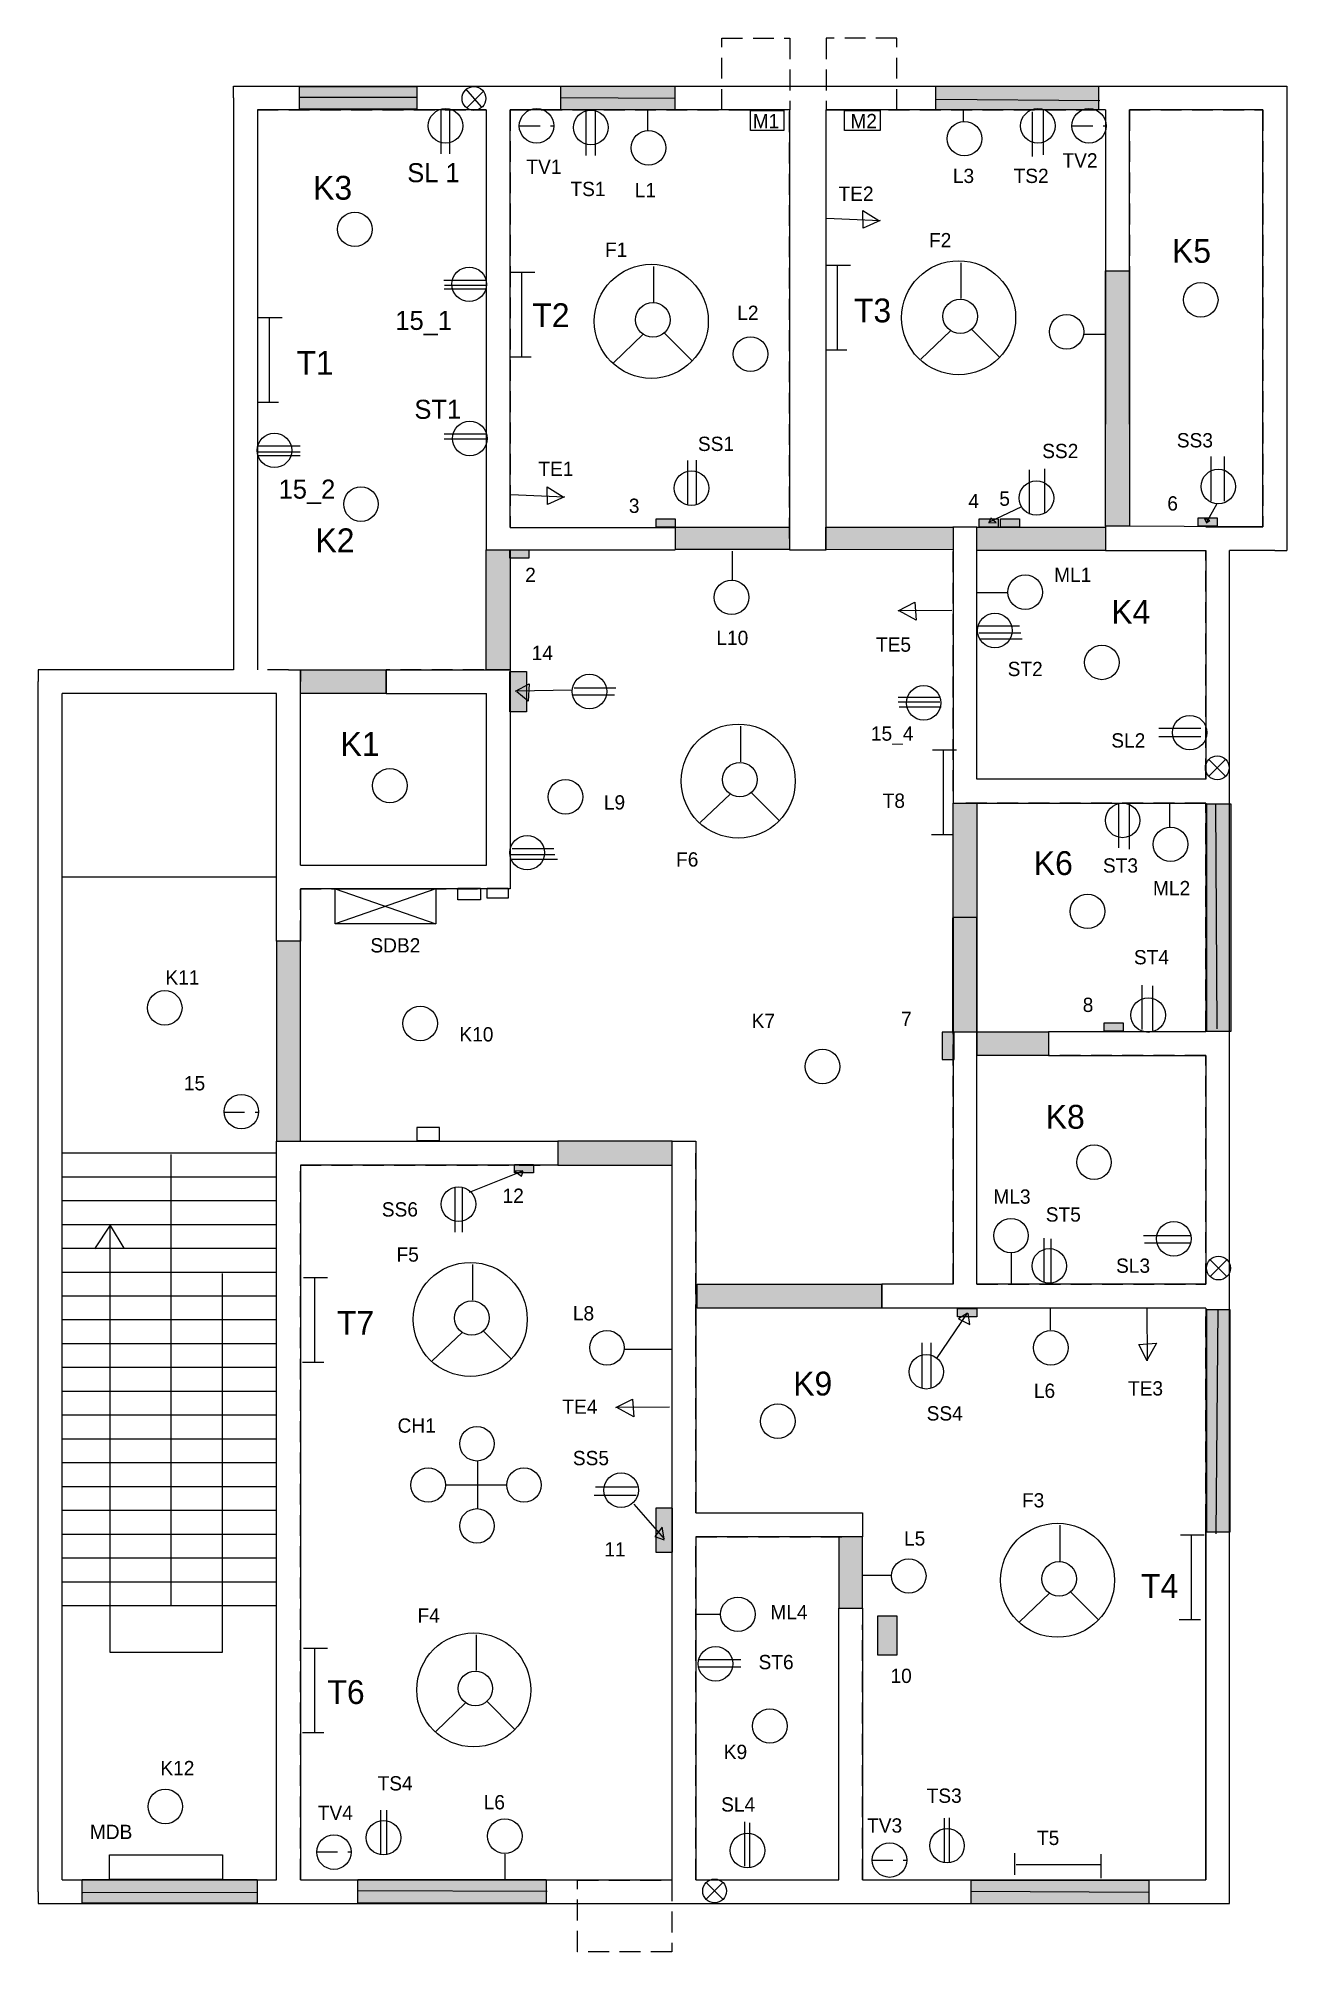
# Model space of a CAD drawing. Header units: inches. Extents: x -233 to 291, y -46 to 757.
import ezdxf

# ---------------------------------------------------------------- set-up
doc = ezdxf.new("R2010")
doc.units = ezdxf.units.IN
doc.header["$LTSCALE"] = 35
doc.header["$MEASUREMENT"] = 0
doc.linetypes.add('HIDDEN', pattern=[0.375, 0.25, -0.125])

msp = doc.modelspace()

# ---------------------------------------------------------------- hatches: boundary and pattern name
h = msp.add_hatch(color=3)
h.paths.add_polyline_path([(-123.74, 736.56), (-74.49, 736.56), (-74.49, 726.96), (-123.74, 726.96)])
h.paths.add_polyline_path([(-14.03, 736.72), (33.84, 736.72), (33.84, 726.71), (-14.03, 726.71)])
h.paths.add_polyline_path([(143.31, 736.72), (211.59, 736.72), (211.59, 726.71), (143.31, 726.71)])
h.paths.add_polyline_path([(-214.89, -16.21), (-141.48, -16.21), (-141.48, -26.1), (-214.89, -26.1)])
h.paths.add_polyline_path([(-99.3, -16.21), (-20.16, -16.21), (-20.16, -26.1), (-99.3, -26.1)])
at = {"linetype": 'HIDDEN'}
for points in [[(214.61, 659.19), (224.64, 659.19), (224.64, 551.88), (214.61, 551.88)], [(34.1, 551.54), (81.95, 551.54), (81.95, 542.16), (34.1, 542.16)], [(150.63, 542.03), (97.15, 542.16), (97.15, 551.54), (150.62, 551.54)], [(160.63, 551.54), (214.61, 551.54), (214.61, 541.7), (160.63, 541.7)], [(-35.37, 491.7), (-45.37, 491.7), (-45.37, 542.03), (-35.37, 542.03)], [(-123.37, 491.7), (-87.37, 491.7), (-87.37, 481.7), (-123.37, 481.7)], [(150.63, 435.7), (160.63, 435.7), (160.5, 339.5), (150.5, 339.5)], [(-133.37, 293.7), (-123.37, 293.7), (-123.37, 377.7), (-133.37, 377.7)], [(190.63, 329.7), (160.64, 329.7), (160.64, 339.7), (190.63, 339.7)], [(32.63, 293.7), (-15.37, 293.7), (-15.37, 283.7), (32.63, 283.7)], [(120.63, 223.7), (43.19, 223.7), (43.19, 233.71), (120.63, 233.71)], [(112.63, 127.7), (102.63, 127.7), (102.63, 97.7), (112.63, 97.7)]]:
    msp.add_hatch(color=66, dxfattribs=at).paths.add_polyline_path(points)
h = msp.add_hatch(color=251)
h.paths.add_polyline_path([(-35.5, 542), (-27.5, 542), (-27.5, 538.5), (-35.5, 538.5)])
h.paths.add_polyline_path([(26, 555), (34, 555), (34, 551.5), (26, 551.5)])
h.paths.add_polyline_path([(170.5, 555), (178.5, 555), (178.5, 551.5), (170.5, 551.5)])
h.paths.add_polyline_path([(161.5, 555), (169.5, 555), (169.5, 551.5), (161.5, 551.5)])
h.paths.add_polyline_path([(253.5, 555.5), (261.5, 555.5), (261.5, 552), (253.5, 552)])
h.paths.add_polyline_path([(214, 343.5), (222, 343.5), (222, 340), (214, 340)])
h.paths.add_polyline_path([(152.5, 223.5), (160.5, 223.5), (160.5, 220), (152.5, 220)])
h.paths.add_polyline_path([(119, 94.5), (127, 94.5), (127, 78), (119, 78)])
h.paths.add_polyline_path([(-33.5, 284), (-25.5, 284), (-25.5, 280.5), (-33.5, 280.5)])
for points in [[(-35.5, 491), (-28.5, 491), (-28.5, 474), (-35.5, 474)], [(151, 339.5), (146, 339.5), (146, 328), (151, 328)], [(32.87, 139.68), (25.82, 139.68), (25.82, 121.18), (32.87, 121.18)]]:
    msp.add_hatch(color=251).paths.add_polyline_path(points)
h = msp.add_hatch(color=3)
h.paths.add_polyline_path([(257.08, 435.34), (267.23, 435.34), (267.23, 339.75), (257.08, 339.75)])
h.paths.add_polyline_path([(257.09, 223.12), (266.7, 223.12), (266.7, 129.68), (257.09, 129.68)])
h.paths.add_polyline_path([(158.13, -16.39), (232.76, -16.39), (232.76, -26.44), (158.13, -26.44)])

# ---------------------------------------------------------------- linework, layer by layer
for p, q in [((-151.37, 731.7), (-151.37, 736.7)), ((-151.37, 736.7), (-146.37, 736.7)), ((-151.37, 731.7), (-151.37, 491.7)), ((-146.37, 736.7), (-40.37, 736.7)), ((-123.84, 732.07), (-74.51, 732.07)), ((-54, 735.5), (-47.5, 728)), ((-53.5, 727.5), (-46.5, 734.5)), ((-40.37, 736.7), (89.63, 736.7)), ((-13.93, 731.85), (33.99, 731.61)), ((89.63, 736.7), (219.63, 736.7)), ((143.5, 731.22), (212.14, 730.57)), ((219.63, 736.7), (285.63, 736.7)), ((285.63, 736.7), (290.63, 736.7)), ((290.63, 736.7), (290.63, 731.7)), ((290.63, 731.7), (290.63, 546.7)), ((-141.37, 726.7), (-141.37, 491.7)), ((-45.37, 726.7), (-141.37, 726.7)), ((-64.41, 726.91), (-64.41, 708.2)), ((-60.8, 726.91), (-60.8, 708.2)), ((-45.37, 726.7), (-45.37, 542.03)), ((-35.37, 551.37), (-35.37, 726.7)), ((81.97, 726.7), (-35.37, 726.7)), ((-3.52, 726.23), (-3.52, 707.52)), ((0.31, 726.23), (0.31, 707.52)), ((22.5, 718), (22.5, 727)), ((81.97, 726.7), (81.97, 542.03)), ((97.29, 542.03), (97.29, 726.7)), ((214.63, 726.7), (97.29, 726.7)), ((155, 722), (155, 726.5)), ((183.75, 725.85), (183.75, 707.14)), ((188.44, 726.58), (188.44, 707.86)), ((214.63, 726.7), (214.63, 594.7)), ((280.63, 726.7), (224.63, 726.7)), ((224.63, 594.7), (224.63, 726.7)), ((280.63, 551.7), (280.63, 726.7)), ((112.83, 677), (112.66, 684.51)), ((112.66, 684.51), (119.48, 680.21)), ((97.5, 681.18), (119.98, 680.19)), ((119.98, 680.19), (112.83, 677)), ((25, 646), (25, 661)), ((97.5, 661.5), (107.5, 661.5)), ((102, 661.5), (102, 626)), ((154, 647.5), (154, 662.5)), ((-45.56, 655.04), (-63.09, 655.04)), ((-45.47, 651.5), (-63, 651.5)), ((-45.36, 652.96), (-62.89, 652.96)), ((-35, 658.5), (-25, 658.5)), ((-30.5, 658.5), (-30.5, 623)), ((-141, 639.5), (-131, 639.5)), ((-136.5, 639.5), (-136.5, 604)), ((20.5, 632.5), (8, 620.5)), ((29.5, 633), (41, 621.5)), ((149.5, 634), (137, 622)), ((158.5, 634.5), (170, 623)), ((205.5, 632.5), (214.5, 632.5)), ((-35.5, 623), (-26.5, 623)), ((97, 626), (106, 626)), ((-141.5, 604), (-132.5, 604)), ((-45.47, 590.5), (-63, 590.5)), ((-45.47, 588.5), (-63, 588.5)), ((-123.47, 585.5), (-141, 585.5)), ((-123.47, 583), (-141, 583)), ((-123.47, 581.5), (-141, 581.5)), ((39.19, 579.54), (39.19, 560.83)), ((42.7, 579.67), (42.7, 560.96)), ((258.71, 581.13), (258.71, 562.42)), ((264.31, 581.13), (264.31, 562.42)), ((182.48, 575.65), (182.48, 556.94)), ((189.03, 576.07), (189.03, 557.36)), ((-35, 565.18), (-12.52, 564.19)), ((-19.67, 561), (-19.84, 568.51)), ((-19.84, 568.51), (-13.02, 564.21)), ((-12.52, 564.19), (-19.67, 561)), ((179.3, 560.03), (165.41, 553.49)), ((166.48, 555.36), (165.55, 553.36)), ((168.62, 553.36), (166.48, 555.36)), ((258.4, 554.29), (256.13, 555.09)), ((256.13, 555.09), (256.8, 553.62)), ((261.34, 561.36), (256.8, 553.35)), ((256.8, 553.35), (258.4, 554.29)), ((-35.37, 551.37), (33.97, 551.37)), ((33.97, 551.37), (33.97, 541.97)), ((160.63, 551.54), (150.5, 551.54)), ((160.63, 546.7), (160.61, 551.54)), ((160.63, 445.7), (160.63, 546.7)), ((165.41, 553.49), (168.62, 553.36)), ((280.63, 551.7), (214.61, 551.88)), ((214.61, 551.88), (214.61, 541.7)), ((256.63, 551.7), (280.63, 551.7)), ((290.63, 546.7), (290.63, 541.7)), ((-45.37, 542.03), (33.97, 542.03)), ((58.03, 529.3), (58.03, 541.44)), ((81.97, 542.03), (97.29, 542.03)), ((150.63, 542.03), (150.63, 440.7)), ((214.61, 541.7), (256.63, 541.7)), ((256.63, 541.7), (256.63, 445.7)), ((266.63, 440.7), (266.63, 541.7)), ((285.63, 541.7), (266.63, 541.7)), ((285.63, 541.7), (290.63, 541.7)), ((173.5, 524), (160.5, 524)), ((127.5, 516.45), (134.48, 520)), ((150, 516.6), (127.5, 516.45)), ((135.03, 512.5), (128, 516.46)), ((134.48, 520), (135.03, 512.5)), ((178.53, 510), (161, 510)), ((179.03, 507), (161.5, 507)), ((179.53, 504.5), (162, 504.5)), ((-228.37, 491.7), (-233.37, 491.7)), ((-233.37, 491.7), (-233.37, 486.7)), ((-151.37, 491.7), (-228.37, 491.7)), ((-128.37, 491.7), (-123.37, 491.7)), ((-123.37, 491.7), (-123.37, 486.7)), ((-87.37, 481.7), (-87.37, 491.7)), ((-87.37, 491.7), (-35.37, 491.7)), ((-46.37, 491.7), (-41.37, 491.7)), ((-35.37, 491.7), (-35.37, 399.7)), ((-233.37, 404.7), (-233.37, 486.7)), ((-123.37, 409.7), (-123.37, 486.7)), ((-33.13, 482.73), (-27.39, 485.75)), ((-9.26, 483.03), (-33.13, 482.73)), ((-27.69, 478.5), (-32.52, 482.42)), ((-27.39, 485.75), (-27.69, 478.5)), ((9.03, 484), (-8.5, 484)), ((-223.37, 404.7), (-223.37, 481.7)), ((-146.37, 481.7), (-223.37, 481.7)), ((-133.37, 481.7), (-146.37, 481.7)), ((-133.37, 377.7), (-133.37, 481.7)), ((-87.37, 481.7), (-45.22, 481.7)), ((-45.22, 409.7), (-45.22, 481.7)), ((8.53, 481), (-9, 481)), ((145.03, 480), (127.5, 480)), ((145.03, 478), (127.5, 478)), ((145.53, 476), (128, 476)), ((61.5, 453), (61.5, 468)), ((254.53, 467), (237, 467)), ((142, 458), (152, 458)), ((146.5, 458), (146.5, 422.5)), ((254.53, 463.5), (237, 463.5)), ((258, 454), (265, 447)), ((265, 454), (258, 447)), ((256.63, 445.7), (160.63, 445.7)), ((57, 439.5), (44.5, 427.5)), ((66, 440), (77.5, 428.5)), ((150.63, 440.7), (150.63, 435.7)), ((150.63, 435.7), (256.63, 435.7)), ((220, 435.57), (220, 416.86)), ((224.5, 435.07), (224.5, 416.36)), ((241.5, 425.5), (241.5, 435.5)), ((256.63, 435.7), (256.63, 339.7)), ((260.71, 435.2), (261.23, 340.97)), ((266.63, 334.7), (266.63, 440.7)), ((141.5, 422.5), (150.5, 422.5)), ((-123.37, 409.7), (-45.22, 409.7)), ((-16.5, 414), (-35.5, 414)), ((-16.97, 416.5), (-34.5, 416.5)), ((-15.5, 412), (-34.5, 412)), ((-233.37, 288.7), (-233.37, 404.7)), ((-223.37, 288.7), (-223.37, 404.7)), ((-223.37, 404.7), (-133.37, 404.7)), ((-35.37, 399.7), (-123.37, 399.7)), ((-123.37, 399.7), (-123.37, 377.7)), ((-108.78, 399.76), (-66.49, 384.96)), ((-66.49, 399.7), (-108.78, 384.96)), ((160.63, 387.7), (150.63, 387.7)), ((150.63, 387.7), (150.63, 233.7)), ((160.63, 233.7), (160.63, 387.7)), ((-123.37, 377.7), (-133.37, 377.7)), ((229.75, 359.29), (229.75, 340.58)), ((234.34, 358.94), (234.34, 340.23)), ((256.63, 339.7), (190.63, 339.7)), ((190.63, 339.7), (190.63, 329.7)), ((190.63, 329.7), (256.63, 329.7)), ((256.63, 329.7), (256.63, 233.7)), ((266.63, 228.7), (266.63, 334.7)), ((-133.37, 288.7), (-133.37, 293.7)), ((-133.37, 293.7), (-15.37, 293.7)), ((-15.37, 293.7), (-15.37, 283.7)), ((32.63, -16.3), (32.63, 293.7)), ((32.63, 293.7), (42.63, 293.7)), ((42.63, 293.7), (42.63, 137.7)), ((-233.37, -21.3), (-233.37, 288.7)), ((-223.37, -16.3), (-223.37, 288.7)), ((-133.37, 288.7), (-223.37, 288.7)), ((-177.8, 288.24), (-177.8, 98.67)), ((-133.37, -16.3), (-133.37, 288.7)), ((-15.37, 283.7), (-123.37, 283.7)), ((-123.37, 283.7), (-123.37, -16.3)), ((-52.36, 272.39), (-29.99, 281.38)), ((-29.99, 281.38), (-33.34, 281.2)), ((-33.34, 281.2), (-30.52, 279.09)), ((-30.52, 279.09), (-29.82, 281.2)), ((-133.37, 278.7), (-223.37, 278.7)), ((-58.5, 274.21), (-58.5, 255.5)), ((-55.5, 274.21), (-55.5, 255.5)), ((-133.37, 268.7), (-223.37, 268.7)), ((-133.37, 258.7), (-223.37, 258.7)), ((-203.14, 258.55), (-209.84, 248.63)), ((-203.13, 79.18), (-203.13, 258.41)), ((-203.13, 258.41), (-197.43, 248.88)), ((188.65, 253.08), (188.65, 234.37)), ((191.59, 252.71), (191.59, 234)), ((250.5, 254), (230.5, 254)), ((250, 251), (231, 251)), ((-133.37, 248.7), (-223.37, 248.7)), ((-51, 227), (-51, 242)), ((175, 247), (175, 233.5)), ((258.5, 244), (265.5, 237)), ((265.5, 244), (258.5, 237)), ((-133.37, 238.7), (-223.37, 238.7)), ((-156.14, 238.18), (-156.14, 79.18)), ((-122, 236.5), (-112, 236.5)), ((-117.5, 236.5), (-117.5, 201)), ((150.63, 233.7), (120.63, 233.7)), ((120.63, 223.7), (120.63, 233.7)), ((256.63, 233.7), (160.63, 233.7)), ((-133.37, 228.7), (-223.37, 228.7)), ((266.63, 132.7), (266.63, 228.7)), ((-133.37, 218.7), (-223.37, 218.7)), ((256.63, 223.7), (120.63, 223.7)), ((143.65, 202.41), (156.64, 221.54)), ((156.64, 221.54), (152.88, 219.15)), ((152.88, 219.15), (157.66, 216.76)), ((157.66, 216.76), (156.98, 221.54)), ((191.5, 214.5), (191.5, 224)), ((231.9, 224), (232.04, 201.5)), ((256.63, 223.7), (256.63, -16.3)), ((261.71, 223.3), (260.88, 128.88)), ((-55.5, 213.5), (-68, 201.5)), ((-46.5, 214), (-35, 202.5)), ((137.52, 209.14), (137.52, 190.42)), ((141.22, 209.14), (141.22, 190.42)), ((228.5, 208.48), (236, 209.03)), ((236, 209.03), (232.04, 202)), ((-133.37, 208.7), (-223.37, 208.7)), ((-122.5, 201), (-113.5, 201)), ((12.5, 206.5), (32.5, 206.5)), ((232.04, 201.5), (228.5, 208.48)), ((-133.37, 198.7), (-223.37, 198.7)), ((-133.37, 188.7), (-223.37, 188.7)), ((9, 181.95), (15.98, 185.5)), ((15.98, 185.5), (16.53, 178)), ((-133.37, 178.7), (-223.37, 178.7)), ((31.5, 182.1), (9, 181.95)), ((16.53, 178), (9.5, 181.96)), ((-133.37, 168.7), (-223.37, 168.7)), ((-133.37, 158.7), (-223.37, 158.7)), ((-49, 159.5), (-49, 139.5)), ((-133.37, 148.7), (-223.37, 148.7)), ((-62.5, 149.5), (-37, 149.5)), ((17.53, 145), (0, 145)), ((18.03, 148.5), (0.5, 148.5)), ((-133.37, 138.7), (-223.37, 138.7)), ((16.57, 141.44), (29.35, 126.9)), ((42.63, 137.7), (112.63, 137.7)), ((112.63, 137.7), (112.63, 127.7)), ((-133.37, 128.7), (-223.37, 128.7)), ((28.47, 131.75), (25.38, 127.79)), ((29.35, 126.9), (28.47, 131.75)), ((195.5, 117.5), (195.5, 132.5)), ((256.63, -16.3), (256.63, 132.7)), ((266.63, -21.3), (266.63, 132.7)), ((25.38, 127.79), (29.35, 126.46)), ((112.63, 127.7), (42.63, 127.7)), ((42.63, 127.7), (42.63, -16.3)), ((246, 128.5), (256, 128.5)), ((250.5, 128.5), (250.5, 93)), ((-133.37, 118.7), (-223.37, 118.7)), ((-133.37, 108.7), (-223.37, 108.7)), ((124.5, 111.5), (112.5, 111.5)), ((200, 104.5), (211.5, 93)), ((-133.37, 98.7), (-223.37, 98.7)), ((102.63, -16.3), (102.63, 97.7)), ((102.63, 97.7), (112.63, 97.7)), ((112.63, 97.7), (112.63, -16.3)), ((191, 104), (178.5, 92)), ((53, 95), (42.5, 95)), ((245.5, 93), (254.5, 93)), ((-122, 81), (-112, 81)), ((-117.5, 81), (-117.5, 45.5)), ((-49.5, 71.5), (-49.5, 86.5)), ((-156.14, 79.18), (-203.13, 79.18)), ((61.53, 76), (44, 76)), ((61.53, 73), (44, 73)), ((-54, 58), (-66.5, 46)), ((-45, 58.5), (-33.5, 47)), ((-122.5, 45.5), (-113.5, 45.5)), ((-89.69, 12.99), (-89.69, -5.73)), ((-87.23, 12.99), (-87.23, -5.73)), ((63.02, 8.07), (63.02, -10.64)), ((146.8, 9.51), (146.8, -9.2)), ((148.91, 9.71), (148.91, -9.01)), ((65.21, 7.59), (65.21, -11.12)), ((-37.5, -5.5), (-37.5, -16)), ((176.44, -5.18), (176.44, -14.18)), ((212.59, -5.55), (212.59, -15.55)), ((212.59, -10.05), (177.09, -10.05)), ((-233.37, -21.3), (-233.37, -26.3)), ((-223.37, -16.3), (-133.37, -16.3)), ((-214.64, -21.64), (-141.55, -21.44)), ((-123.37, -16.3), (32.63, -16.3)), ((-99.11, -20.84), (-19.79, -21.04)), ((42.63, -16.3), (102.63, -16.3)), ((47, -17.5), (54, -24.5)), ((54, -17.5), (47, -24.5)), ((112.63, -16.3), (256.63, -16.3)), ((158.1, -21.04), (232.6, -21.44)), ((266.63, -26.3), (266.63, -21.3)), ((-233.37, -26.3), (-228.37, -26.3)), ((-228.37, -26.3), (-128.37, -26.3)), ((-128.37, -26.3), (37.63, -26.3)), ((37.63, -26.3), (107.63, -26.3)), ((107.63, -26.3), (261.63, -26.3)), ((261.63, -26.3), (266.63, -26.3))]:
    msp.add_line(p, q)
for p, q in [((-141.37, 726.7), (-141.37, 491.7)), ((-141.37, 726.7), (-45.37, 726.7)), ((-45.37, 726.7), (-141.37, 726.7)), ((-45.37, 726.7), (-45.37, 542.03)), ((-35.37, 726.7), (81.97, 726.7)), ((-35.37, 726.7), (-35.37, 551.37)), ((81.97, 726.7), (-35.37, 726.7)), ((81.97, 546.7), (81.97, 726.7)), ((97.29, 726.7), (214.63, 726.7)), ((97.29, 546.7), (97.29, 726.7)), ((214.63, 726.7), (97.29, 726.7)), ((214.63, 726.7), (214.63, 594.7)), ((224.63, 726.7), (280.63, 726.7)), ((280.63, 726.7), (224.63, 726.7)), ((224.63, 726.7), (224.63, 594.7)), ((280.63, 726.7), (280.63, 551.7)), ((280.63, 551.7), (280.63, 726.7)), ((-31.5, 720), (-17, 720)), ((200.5, 720), (215, 720)), ((160.63, 445.7), (160.63, 546.7)), ((256.63, 551.7), (280.63, 551.7)), ((280.63, 551.7), (261.63, 551.7)), ((150.63, 440.7), (150.63, 542.03)), ((256.63, 445.7), (256.63, 541.7)), ((256.63, 445.7), (256.63, 541.7)), ((256.63, 445.7), (256.63, 541.7)), ((-128.37, 491.7), (-141.37, 491.7)), ((-46.37, 491.7), (-87.37, 491.7)), ((256.63, 445.7), (160.63, 445.7)), ((256.63, 435.7), (155.63, 435.7)), ((256.63, 339.7), (256.63, 435.7)), ((-123.37, 377.7), (-123.37, 399.7)), ((-123.37, 399.7), (-46.37, 399.7)), ((150.63, 233.7), (150.63, 372.7)), ((150.63, 233.7), (150.63, 372.7)), ((150.63, 233.7), (150.63, 372.7)), ((160.63, 233.7), (160.63, 372.7)), ((256.63, 339.7), (190.63, 339.7)), ((256.63, 329.7), (190.63, 329.7)), ((256.63, 233.7), (256.63, 329.7)), ((-155.5, 306), (-141, 306)), ((-128.37, 293.7), (-20.37, 293.7)), ((-123.37, -16.3), (-123.37, 283.7)), ((-123.37, 283.7), (-20.37, 283.7)), ((32.63, 132.7), (32.63, 288.7)), ((42.63, 137.7), (42.63, 288.7)), ((256.63, 233.7), (160.63, 233.7)), ((160.63, 233.7), (256.63, 233.7)), ((256.63, 132.7), (256.63, 223.7)), ((256.63, 132.7), (256.63, 223.7)), ((42.63, 137.7), (107.63, 137.7)), ((42.63, 137.7), (107.63, 137.7)), ((42.63, 137.7), (107.63, 137.7)), ((32.63, -16.3), (32.63, 132.7)), ((256.63, -16.3), (256.63, 132.7)), ((256.63, -16.3), (256.63, 132.7)), ((42.63, -16.3), (42.63, 127.7)), ((42.63, 127.7), (107.63, 127.7)), ((102.63, -16.3), (102.63, 90.7)), ((112.63, -16.3), (112.63, 90.7)), ((-116.5, -4.5), (-102, -4.5)), ((116.5, -8), (131, -8)), ((-123.37, -16.3), (32.63, -16.3)), ((42.63, -16.3), (102.63, -16.3)), ((112.63, -16.3), (256.63, -16.3))]:
    msp.add_line(p, q, dxfattribs=at)
for points in [[(82.08, 726.71), (53.51, 726.71), (53.51, 756.76), (82.08, 756.76)], [(97.3, 726.71), (126.98, 726.71), (126.98, 756.76), (97.3, 756.76)], [(-7, -16.5), (32.5, -16.5), (32.5, -46.5), (-7, -46.5)]]:
    msp.add_lwpolyline(points, close=True, dxfattribs=at)
for points in [[(-123.74, 736.56), (-74.49, 736.56), (-74.49, 726.96), (-123.74, 726.96)], [(-14.03, 736.72), (33.84, 736.72), (33.84, 726.71), (-14.03, 726.71)], [(143.31, 736.72), (211.59, 736.72), (211.59, 726.71), (143.31, 726.71)], [(65.5, 726.5), (79.5, 726.5), (79.5, 718), (65.5, 718)], [(105, 726.5), (120, 726.5), (120, 718), (105, 718)], [(214.61, 659.19), (224.64, 659.19), (224.64, 551.88), (214.61, 551.88)], [(26, 555), (34, 555), (34, 551.5), (26, 551.5)], [(161.5, 555), (169.5, 555), (169.5, 551.5), (161.5, 551.5)], [(170.5, 555), (178.5, 555), (178.5, 551.5), (170.5, 551.5)], [(253.5, 555.5), (261.5, 555.5), (261.5, 552), (253.5, 552)], [(34.1, 551.54), (81.95, 551.54), (81.95, 542.16), (34.1, 542.16)], [(150.63, 542.03), (97.15, 542.16), (97.15, 551.54), (150.62, 551.54)], [(160.63, 551.54), (214.61, 551.54), (214.61, 541.7), (160.63, 541.7)], [(-35.37, 491.7), (-45.37, 491.7), (-45.37, 542.03), (-35.37, 542.03)], [(-35.5, 542), (-27.5, 542), (-27.5, 538.5), (-35.5, 538.5)], [(-123.37, 491.7), (-87.37, 491.7), (-87.37, 481.7), (-123.37, 481.7)], [(-35.5, 491), (-28.5, 491), (-28.5, 474), (-35.5, 474)], [(150.63, 435.7), (160.63, 435.7), (160.5, 339.5), (150.5, 339.5)], [(257.08, 435.34), (267.23, 435.34), (267.23, 339.75), (257.08, 339.75)], [(-108.78, 399.76), (-66.49, 399.76), (-66.49, 384.96), (-108.78, 384.96)], [(-57.28, 400), (-47.77, 400), (-47.77, 395.1), (-57.28, 395.1)], [(-45.01, 400), (-36.11, 400), (-36.11, 395.71), (-45.01, 395.71)], [(-133.37, 293.7), (-123.37, 293.7), (-123.37, 377.7), (-133.37, 377.7)], [(151, 339.5), (146, 339.5), (146, 328), (151, 328)], [(190.63, 329.7), (160.64, 329.7), (160.64, 339.7), (190.63, 339.7)], [(214, 343.5), (222, 343.5), (222, 340), (214, 340)], [(-74.5, 294), (-65, 294), (-65, 299.5), (-74.5, 299.5)], [(32.63, 293.7), (-15.37, 293.7), (-15.37, 283.7), (32.63, 283.7)], [(-33.5, 284), (-25.5, 284), (-25.5, 280.5), (-33.5, 280.5)], [(120.63, 223.7), (43.19, 223.7), (43.19, 233.71), (120.63, 233.71)], [(152.5, 223.5), (160.5, 223.5), (160.5, 220), (152.5, 220)], [(257.09, 223.12), (266.7, 223.12), (266.7, 129.68), (257.09, 129.68)], [(32.87, 139.68), (25.82, 139.68), (25.82, 121.18), (32.87, 121.18)], [(112.63, 127.7), (102.63, 127.7), (102.63, 97.7), (112.63, 97.7)], [(119, 94.5), (127, 94.5), (127, 78), (119, 78)], [(-203.44, -5.79), (-156.06, -5.79), (-156.06, -16.21), (-203.44, -16.21)], [(-214.89, -16.21), (-141.48, -16.21), (-141.48, -26.1), (-214.89, -26.1)], [(-99.3, -16.21), (-20.16, -16.21), (-20.16, -26.1), (-99.3, -26.1)], [(158.13, -16.39), (232.76, -16.39), (232.76, -26.44), (158.13, -26.44)]]:
    msp.add_lwpolyline(points, close=True)
for centre, radius in [((-50.5, 731.5), 5), ((-62.42, 719.97), 7.25), ((-24.22, 719.97), 7.25), ((-1.44, 719.3), 7.25), ((186.19, 719.97), 7.25), ((207.64, 719.97), 7.25), ((22.75, 710.75), 7.25), ((155.37, 714.61), 7.25), ((-100.49, 676.55), 7.25), ((-52.52, 653.47), 7.25), ((23.93, 637.93), 23.93), ((152.93, 639.43), 23.93), ((254.54, 646.95), 7.25), ((24.59, 638.53), 7.25), ((153.59, 640.03), 7.25), ((198.25, 633.55), 7.25), ((65.57, 624.17), 7.25), ((-52.25, 588.75), 7.25), ((-134.25, 583.75), 7.25), ((40.8, 567.89), 7.25), ((185.57, 563.75), 7.25), ((261.91, 568.57), 7.25), ((-97.93, 561.2), 7.25), ((180.88, 524.22), 7.25), ((57.6, 522.06), 7.25), ((168.15, 508.14), 7.25), ((213.05, 494.75), 7.25), ((-2.04, 482.53), 7.25), ((138.25, 477.75), 7.25), ((60.43, 444.93), 23.93), ((249.9, 465.27), 7.25), ((-85.81, 443.01), 7.25), ((61.09, 445.53), 7.25), ((261.5, 450.5), 5), ((-12.09, 438.32), 7.25), ((221.76, 428.42), 7.25), ((-28.18, 414.87), 7.25), ((241.86, 418.38), 7.25), ((207.02, 390.24), 7.25), ((-180.29, 349.72), 7.25), ((232.48, 346.7), 7.25), ((-73.07, 343.19), 7.25), ((95.79, 325.1), 7.25), ((-148.12, 306.17), 7.25), ((209.75, 284.94), 7.25), ((-56.99, 267.32), 7.25), ((174.9, 254.12), 7.25), ((243.25, 252.78), 7.25), ((-52.07, 218.93), 23.93), ((190.98, 241.4), 7.25), ((262, 240.5), 5), ((-51.41, 219.53), 7.25), ((5.33, 207.02), 7.25), ((191.62, 207.02), 7.25), ((139.35, 196.98), 7.25), ((77.03, 176.21), 7.25), ((-49.25, 166.75), 7.25), ((-69.72, 149.41), 7.25), ((-29.51, 149.41), 7.25), ((11.25, 147.25), 7.25), ((-49.25, 132.25), 7.25), ((194.43, 109.43), 23.93), ((131.98, 111.23), 7.25), ((195.09, 110.03), 7.25), ((60.28, 95.15), 7.25), ((-50.57, 63.43), 23.93), ((50.9, 74.38), 7.25), ((-49.91, 64.03), 7.25), ((73.68, 48.26), 7.25), ((-180.05, 14.46), 7.25), ((-88.48, 1.36), 7.25), ((-37.56, 2.03), 7.25), ((-109.26, -4.67), 7.25), ((64.3, -4), 7.25), ((148.06, -1.99), 7.25), ((123.94, -8.02), 7.25), ((50.5, -21), 5)]:
    msp.add_circle(centre, radius)

# ---------------------------------------------------------------- texts
at = {"width": 48.5, "attachment_point": 1}
for s, insert, char_height in [('M1', (66.5, 725), 6), ('M2', (107.5, 725), 6), ('TV2', (196.5, 708.5), 6), ('K3', (-118, 699), 10), ('SL 1', (-78.5, 704.33), 8), ('TV1', (-28.5, 705.83), 6), ('L3', (150.5, 702), 6), ('TS2', (176, 702), 6), ('TS1', (-10, 696.5), 6), ('L1', (17, 696), 6), ('TE2', (102.5, 694.5), 6), ('F2', (140.5, 675), 6), ('F1', (4.5, 671), 6), ('K5', (242.5, 672.5), 10), ('T2', (-26, 645.5), 10), ('L2', (60, 644.5), 6), ('T3', (109, 647.5), 10), ('15_1', (-83.5, 642.33), 8), ('T1', (-125, 625.5), 10), ('ST1', (-75.5, 605), 8), ('SS1', (43.5, 589.5), 6), ('SS2', (188, 586.5), 6), ('SS3', (244.5, 591), 6), ('TE1', (-23.5, 579), 6), ('15_2', (-132.5, 571.5), 8), ('3', (14.5, 563.5), 6), ('4', (157, 565.5), 6), ('5', (170, 566.5), 6), ('6', (240.5, 564.5), 6), ('K2', (-117, 551), 10), ('2', (-29, 534.5), 6), ('ML1', (193, 534.5), 6), ('K4', (217, 521), 10), ('L10', (51.25, 508.05), 6), ('14', (-26.28, 501.71), 6), ('TE5', (118.22, 505.23), 6), ('ST2', (173.5, 495), 6), ('15_4', (116.1, 467.88), 6), ('K1', (-106.5, 465.5), 10), ('SL2', (217, 465), 6), ('L9', (4.02, 438.99), 6), ('T8', (121.04, 439.69), 6), ('F6', (34.33, 415.03), 6), ('K6', (184.5, 415.5), 10), ('ST3', (213.5, 412.5), 6), ('ML2', (234.5, 403), 6), ('SDB2', (-93.98, 378.98), 6), ('ST4', (226.5, 374), 6), ('K11', (-180.01, 365.49), 6), ('8', (205, 354), 6), ('K7', (66.03, 347.27), 6), ('7', (128.79, 348.09), 6), ('K10', (-56.62, 341.63), 6), ('15', (-172.25, 321.09), 6), ('K8', (189.5, 309), 10), ('12', (-38.51, 273.86), 6), ('ML3', (167.5, 273.5), 6), ('SS6', (-89.18, 268.13), 6), ('ST5', (189.5, 266), 6), ('F5', (-83.01, 249.19), 6), ('SL3', (219, 244.5), 6), ('T7', (-108, 222.5), 10), ('L8', (-8.99, 224.53), 6), ('K9', (83.5, 197), 10), ('TE3', (224, 193), 6), ('TE4', (-13.39, 185.32), 6), ('L6', (184.5, 192), 6), ('CH1', (-82.57, 177.39), 6), ('SS4', (139.5, 182.5), 6), ('SS5', (-8.99, 163.74), 6), ('F3', (179.5, 146), 6), ('L5', (130, 130), 6), ('11', (4.23, 125.42), 6), ('T4', (229.5, 112), 10), ('F4', (-74.2, 97.67), 6), ('ML4', (73.9, 99.02), 6), ('ST6', (68.95, 78.1), 6), ('10', (124.33, 72.32), 6), ('T6', (-112, 67.5), 10), ('K9', (54.35, 40.38), 6), ('K12', (-182.12, 33.59), 6), ('TS4', (-90.94, 27.19), 6), ('L6', (-46.44, 19.26), 6), ('SL4', (53.25, 18.35), 6), ('TS3', (139.5, 22), 6), ('TV4', (-116.06, 14.85), 6), ('TV3', (114.5, 9.5), 6), ('MDB', (-211.72, 6.81), 6), ('T5', (185.81, 4.3), 6)]:
    msp.add_mtext(s, dxfattribs=dict(at, insert=insert, char_height=char_height))

doc.saveas('drawing.dxf')
